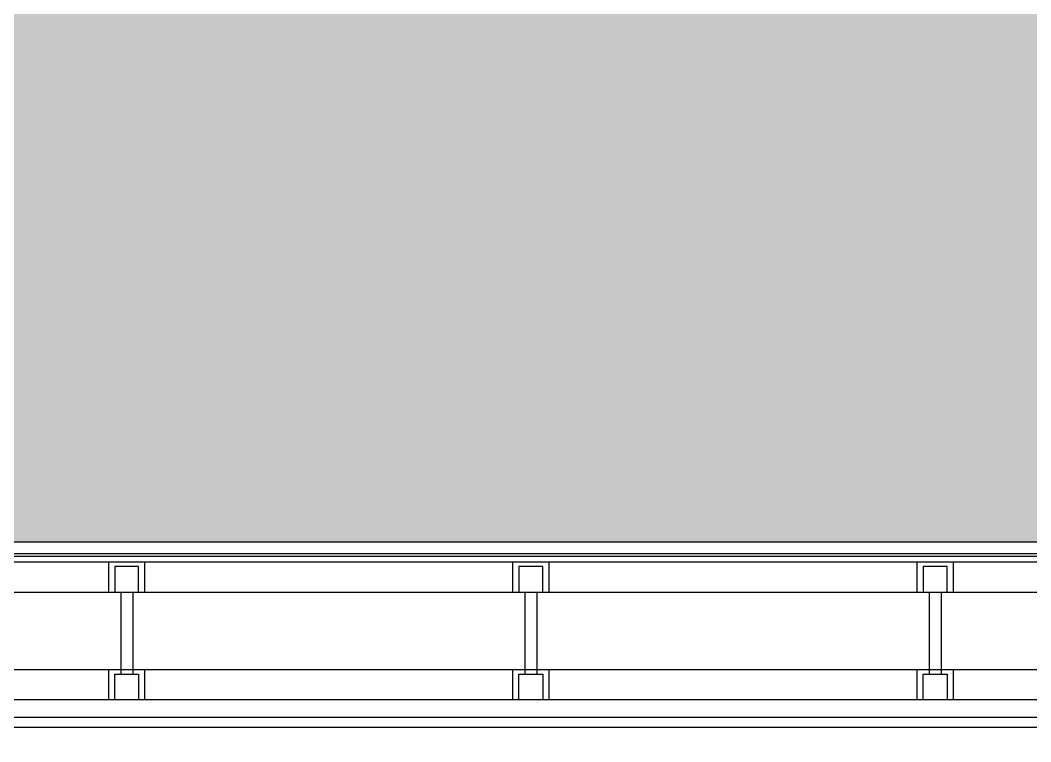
# Model space of a CAD drawing. Header units: metres. Extents: x 19 to 194, y 62 to 154.
# Drawn here: x 121.55 to 129.99, y 68.15 to 74.18 of the extents above; entities that cross this region are included whole.
import ezdxf

# ---------------------------------------------------------------- set-up
doc = ezdxf.new("R2010")
doc.units = ezdxf.units.M
doc.header["$MEASUREMENT"] = 0
doc.layers.add('ALL', color=7, linetype='Continuous')
doc.layers.add('ALL4', color=7, linetype='Continuous')

msp = doc.modelspace()

# ---------------------------------------------------------------- hatches: boundary and pattern name
at = {"layer": 'ALL4', "lineweight": 0, "true_color": 0xe6e6e6, "transparency": 33554687}
h = msp.add_hatch(color=254, dxfattribs=at)
h.dxf.hatch_style = 1
h.paths.add_polyline_path([(181.2945, 128.8704), (187.0549, 128.8704), (187.0549, 139.3912), (29.3495, 139.4008), (29.3495, 127.8507), (32.7796, 127.8507), (32.7295, 82.9907), (29.3495, 82.9907), (29.3495, 69.8204), (187.0545, 69.8204), (187.0545, 83.1151), (181.2945, 83.1151)])

# ---------------------------------------------------------------- linework, layer by layer
at = {"layer": 'ALL', "color": 18, "lineweight": 25, "true_color": 0x000000}
for points in [[(138.1749, 69.7199), (110.0749, 69.72)], [(110.0749, 69.7), (138.1749, 69.7)], [(122.2874, 69.4001), (122.2874, 69.6501)], [(122.5874, 69.6501), (122.5874, 69.4001)], [(125.6624, 69.4001), (125.6624, 69.6501)], [(125.9624, 69.6501), (125.9624, 69.4001)], [(129.0374, 69.4001), (129.0374, 69.6501)], [(129.3374, 69.6501), (129.3374, 69.4001)], [(122.3874, 69.4001), (122.3874, 68.7151)], [(122.4874, 69.4001), (122.4874, 68.7151)], [(125.7624, 69.4001), (125.7624, 68.7151)], [(125.8624, 69.4001), (125.8624, 68.7151)], [(129.1374, 69.4001), (129.1374, 68.7151)], [(129.2374, 69.4001), (129.2374, 68.7151)], [(137.8499, 68.5), (137.8499, 68.75), (110.3999, 68.7501), (110.3999, 68.5001)], [(122.2874, 68.5001), (122.2874, 68.7501)], [(122.5874, 68.7501), (122.5874, 68.5001)], [(125.6624, 68.5001), (125.6624, 68.7501)], [(125.9624, 68.7501), (125.9624, 68.5001)], [(129.0374, 68.5001), (129.0374, 68.7501)], [(129.3374, 68.7501), (129.3374, 68.5001)], [(137.9699, 68.295), (137.9699, 68.27), (110.2799, 68.2701), (110.2799, 68.2951)]]:
    msp.add_lwpolyline(points, dxfattribs=at)
for points in [[(110.3999, 69.4001), (137.8499, 69.4), (137.8499, 69.65), (110.3999, 69.6501)], [(122.3374, 69.6151), (122.3374, 69.4001), (122.5374, 69.4001), (122.5374, 69.6151)], [(125.7124, 69.6151), (125.7124, 69.4001), (125.9124, 69.4001), (125.9124, 69.6151)], [(129.0874, 69.6151), (129.0874, 69.4001), (129.2874, 69.4001), (129.2874, 69.6151)], [(122.5374, 68.7151), (122.5374, 68.5001), (122.3374, 68.5001), (122.3374, 68.7151)], [(125.9124, 68.7151), (125.9124, 68.5001), (125.7124, 68.5001), (125.7124, 68.7151)], [(129.2874, 68.7151), (129.2874, 68.5001), (129.0874, 68.5001), (129.0874, 68.7151)], [(138.1099, 68.1501), (138.1099, 68.5001), (110.1399, 68.5002), (110.1399, 68.1501), (110.2199, 68.1501), (110.2199, 68.3551), (138.0299, 68.3551), (138.0299, 68.1501)]]:
    msp.add_lwpolyline(points, close=True, dxfattribs=at)
at = {"layer": 'ALL4', "color": 254, "lineweight": 0, "true_color": 0xe6e6e6, "transparency": 33554687}
msp.add_lwpolyline([(181.2945, 128.8704), (187.0549, 128.8704), (187.0549, 139.3912), (29.3495, 139.4008), (29.3495, 127.8507), (32.7796, 127.8507), (32.7295, 82.9907), (29.3495, 82.9907), (29.3495, 69.8204), (187.0545, 69.8204), (187.0545, 83.1151), (181.2945, 83.1151)], close=True, dxfattribs=at)
at = {"layer": 'ALL4', "color": 254, "lineweight": 25, "true_color": 0xe6e6e6}
msp.add_lwpolyline([(181.2945, 128.8704), (187.0549, 128.8704), (187.0549, 139.3912), (29.3495, 139.4008), (29.3495, 127.8507), (32.7796, 127.8507), (32.7295, 82.9907), (29.3495, 82.9907), (29.3495, 69.8204), (187.0545, 69.8204), (187.0545, 83.1151), (181.2945, 83.1151)], close=True, dxfattribs=at)
at = {"layer": 'ALL4', "color": 18, "lineweight": 25, "true_color": 0x000000}
for points in [[(138.1749, 69.7199), (110.0749, 69.72)], [(110.0749, 69.7), (138.1749, 69.7)], [(122.2874, 69.4001), (122.2874, 69.6501)], [(122.5874, 69.6501), (122.5874, 69.4001)], [(125.6624, 69.4001), (125.6624, 69.6501)], [(125.9624, 69.6501), (125.9624, 69.4001)], [(129.0374, 69.4001), (129.0374, 69.6501)], [(129.3374, 69.6501), (129.3374, 69.4001)], [(122.3874, 69.4001), (122.3874, 68.7151)], [(122.4874, 69.4001), (122.4874, 68.7151)], [(125.7624, 69.4001), (125.7624, 68.7151)], [(125.8624, 69.4001), (125.8624, 68.7151)], [(129.1374, 69.4001), (129.1374, 68.7151)], [(129.2374, 69.4001), (129.2374, 68.7151)], [(137.8499, 68.5), (137.8499, 68.75), (110.3999, 68.7501), (110.3999, 68.5001)], [(122.2874, 68.5001), (122.2874, 68.7501)], [(122.5874, 68.7501), (122.5874, 68.5001)], [(125.6624, 68.5001), (125.6624, 68.7501)], [(125.9624, 68.7501), (125.9624, 68.5001)], [(129.0374, 68.5001), (129.0374, 68.7501)], [(129.3374, 68.7501), (129.3374, 68.5001)], [(137.9699, 68.295), (137.9699, 68.27), (110.2799, 68.2701), (110.2799, 68.2951)]]:
    msp.add_lwpolyline(points, dxfattribs=at)
for points in [[(110.3999, 69.4001), (137.8499, 69.4), (137.8499, 69.65), (110.3999, 69.6501)], [(122.3374, 69.6151), (122.3374, 69.4001), (122.5374, 69.4001), (122.5374, 69.6151)], [(125.7124, 69.6151), (125.7124, 69.4001), (125.9124, 69.4001), (125.9124, 69.6151)], [(129.0874, 69.6151), (129.0874, 69.4001), (129.2874, 69.4001), (129.2874, 69.6151)], [(122.5374, 68.7151), (122.5374, 68.5001), (122.3374, 68.5001), (122.3374, 68.7151)], [(125.9124, 68.7151), (125.9124, 68.5001), (125.7124, 68.5001), (125.7124, 68.7151)], [(129.2874, 68.7151), (129.2874, 68.5001), (129.0874, 68.5001), (129.0874, 68.7151)], [(138.1099, 68.1501), (138.1099, 68.5001), (110.1399, 68.5002), (110.1399, 68.1501), (110.2199, 68.1501), (110.2199, 68.3551), (138.0299, 68.3551), (138.0299, 68.1501)]]:
    msp.add_lwpolyline(points, close=True, dxfattribs=at)

doc.saveas('drawing.dxf')
